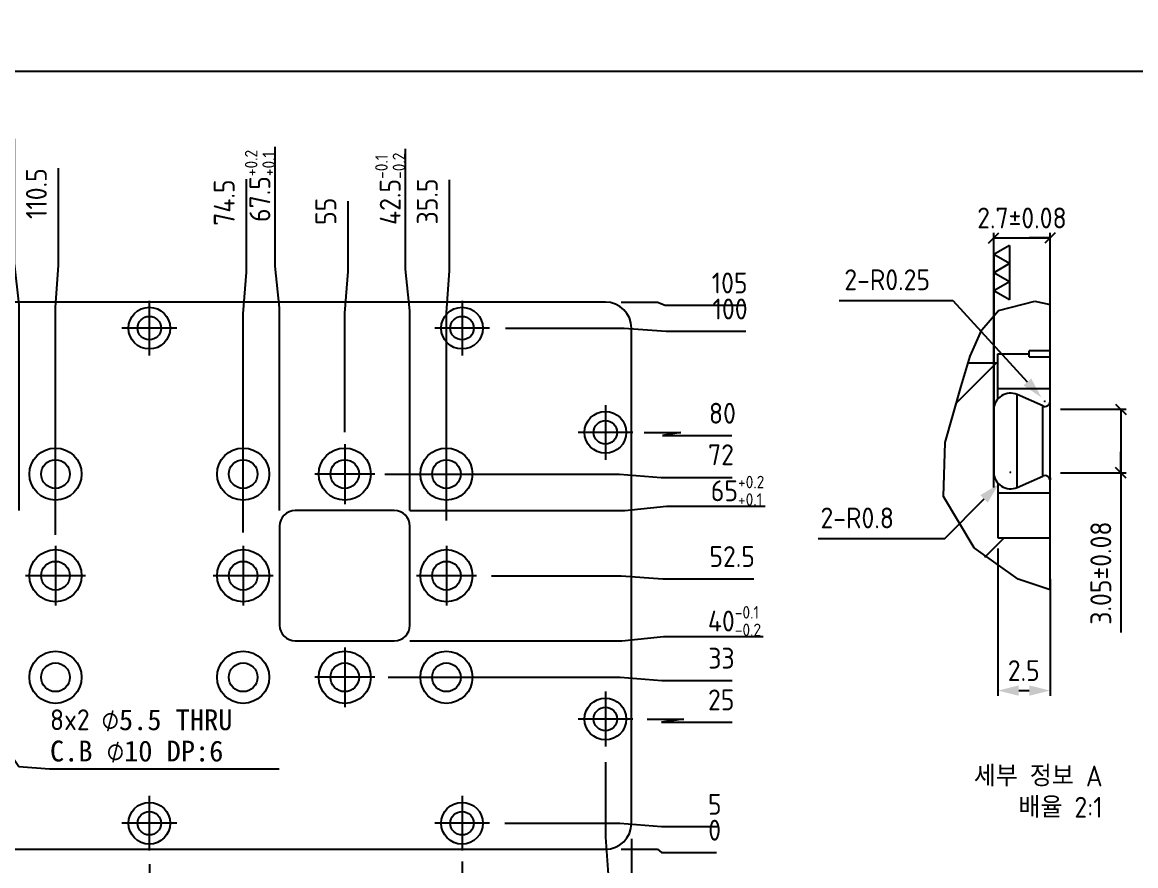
# Model space of a CAD drawing. Header units: millimetres. Extents: x -4251 to 2609, y -1673 to 4048.
# Drawn here: x -2584.6 to -2371, y 3833.2 to 3995 of the extents above; entities that cross this region are included whole.
import ezdxf

# ---------------------------------------------------------------- set-up
doc = ezdxf.new("R2010")
doc.units = ezdxf.units.MM
for name, color, linetype in [('3_ALL_AXES', 7, 'Continuous'), ('7_ALL_FEATURES', 7, 'Continuous'), ('9_DEF_DIMS', 7, 'Continuous'), ('9_DEF_NOTE', 7, 'Continuous')]:
    doc.layers.add(name, color=color, linetype=linetype)
doc.styles.get("Standard").update_dxf_attribs({"font": 'ISOCP.SHX', "bigfont": 'WHGTXT.SHX'})
doc.dimstyles.new('DIMSTYLE_1', dxfattribs={"dimtxt": 4, "dimasz": 4, "dimexe": 1, "dimexo": 1, "dimgap": 0.5, "dimtad": 1, "dimdec": 3, "dimlfac": 0.25, "dimdsep": 46, "dimtxsty": 'Standard', "dimblk": '_FILLED', "dimblk1": '_FILLED', "dimblk2": '_FILLED', "dimcen": 0.09, "dimadec": 3, "dimazin": 2, "dimtol": 1, "dimtp": 0.08, "dimtm": 0.08, "dimtfac": 1, "dimtdec": 3, "dimtofl": 0, "dimtmove": 0, "dimatfit": 3, "dimldrblk": '_FILLED', "dimfxl": 0, "dimtolj": 1, "dimarcsym": 0})
doc.dimstyles.new('DIMSTYLE_13', dxfattribs={"dimtxt": 4, "dimasz": 4, "dimexe": 1, "dimexo": 1, "dimgap": 0.5, "dimtad": 1, "dimdec": 3, "dimlfac": 0.25, "dimdsep": 46, "dimtxsty": 'Standard', "dimblk": '_FILLED', "dimblk1": '_FILLED', "dimblk2": '_FILLED', "dimcen": 0.09, "dimadec": 3, "dimazin": 2, "dimtp": 0.1, "dimtm": 0.1, "dimtfac": 1, "dimtdec": 3, "dimtofl": 0, "dimtmove": 0, "dimatfit": 3, "dimldrblk": '_FILLED', "dimfxl": 0, "dimtolj": 1, "dimarcsym": 0})
doc.dimstyles.new('DIMSTYLE_2', dxfattribs={"dimtxt": 4, "dimasz": 4, "dimexe": 1, "dimexo": 1, "dimtad": 1, "dimdec": 3, "dimlfac": 0.25, "dimdsep": 46, "dimtxsty": 'Standard', "dimblk": '_FILLED', "dimblk1": '_FILLED', "dimblk2": '_FILLED', "dimcen": 0.09, "dimadec": 3, "dimazin": 2, "dimtp": 0.1, "dimtm": 0.1, "dimtfac": 1, "dimtdec": 3, "dimtofl": 0, "dimtmove": 0, "dimatfit": 3, "dimldrblk": '_FILLED', "dimfxl": 0, "dimtolj": 1, "dimarcsym": 0})
doc.dimstyles.new('DIMSTYLE_3', dxfattribs={"dimtxt": 4, "dimasz": 4, "dimexe": 1, "dimexo": 1, "dimgap": 0.5, "dimtad": 0, "dimtih": 1, "dimtoh": 1, "dimdec": 3, "dimdsep": 46, "dimtxsty": 'Standard', "dimblk": '_FILLED', "dimblk1": '_FILLED', "dimblk2": '_FILLED', "dimcen": 0.09, "dimadec": 3, "dimazin": 2, "dimtp": 0.1, "dimtm": 0.1, "dimtfac": 1, "dimtdec": 3, "dimtofl": 0, "dimtmove": 0, "dimatfit": 3, "dimldrblk": '_FILLED', "dimfxl": 0, "dimtolj": 1, "dimarcsym": 0})
doc.dimstyles.new('DIMSTYLE_4', dxfattribs={"dimtxt": 4, "dimasz": 4, "dimexe": 1, "dimexo": 1, "dimgap": 0.5, "dimtad": 0, "dimtih": 1, "dimtoh": 1, "dimdec": 3, "dimdsep": 46, "dimtxsty": 'Standard', "dimblk": '_FILLED', "dimblk1": '_FILLED', "dimblk2": '_FILLED', "dimcen": 0.09, "dimadec": 3, "dimazin": 2, "dimtp": 0.3, "dimtm": 0.3, "dimtfac": 1, "dimtdec": 3, "dimtofl": 0, "dimtmove": 0, "dimatfit": 3, "dimldrblk": '_FILLED', "dimfxl": 0, "dimtolj": 1, "dimarcsym": 0})
doc.dimstyles.new('DIMSTYLE_5', dxfattribs={"dimtxt": 4, "dimasz": 4, "dimexe": 1, "dimexo": 1, "dimgap": 0.5, "dimtad": 0, "dimtih": 1, "dimtoh": 1, "dimdec": 3, "dimdsep": 46, "dimtxsty": 'Standard', "dimblk": '_FILLED', "dimblk1": '_FILLED', "dimblk2": '_FILLED', "dimcen": 0.09, "dimadec": 3, "dimazin": 2, "dimtp": 0.5, "dimtm": 0.5, "dimtfac": 1, "dimtdec": 3, "dimtofl": 0, "dimtmove": 0, "dimatfit": 3, "dimldrblk": '_FILLED', "dimfxl": 0, "dimtolj": 1, "dimarcsym": 0})
doc.dimstyles.new('DIMSTYLE_6', dxfattribs={"dimtxt": 4, "dimasz": 4, "dimexe": 1, "dimexo": 1, "dimgap": 0.5, "dimtad": 0, "dimtih": 1, "dimtoh": 1, "dimdec": 3, "dimdsep": 46, "dimtxsty": 'Standard', "dimblk": '_FILLED', "dimblk1": '_FILLED', "dimblk2": '_FILLED', "dimcen": 0.09, "dimadec": 3, "dimazin": 2, "dimtol": 1, "dimtp": -0.1, "dimtm": 0.2, "dimtfac": 0.6, "dimtdec": 3, "dimtofl": 0, "dimtmove": 0, "dimatfit": 3, "dimldrblk": '_FILLED', "dimfxl": 0, "dimtolj": 1, "dimarcsym": 0})
doc.dimstyles.new('DIMSTYLE_7', dxfattribs={"dimtxt": 4, "dimasz": 4, "dimexe": 1, "dimexo": 1, "dimgap": 0.5, "dimtad": 0, "dimtih": 1, "dimtoh": 1, "dimdec": 3, "dimdsep": 46, "dimtxsty": 'Standard', "dimblk": '_FILLED', "dimblk1": '_FILLED', "dimblk2": '_FILLED', "dimcen": 0.09, "dimadec": 3, "dimazin": 2, "dimtol": 1, "dimtp": 0.2, "dimtm": -0.1, "dimtfac": 0.6, "dimtdec": 3, "dimtofl": 0, "dimtmove": 0, "dimatfit": 3, "dimldrblk": '_FILLED', "dimfxl": 0, "dimtolj": 1, "dimarcsym": 0})
doc.dimstyles.new('DIMSTYLE_8', dxfattribs={"dimtxt": 4, "dimasz": 4, "dimexe": 1, "dimexo": 1, "dimgap": 0.5, "dimtad": 0, "dimtih": 1, "dimtoh": 1, "dimdec": 3, "dimdsep": 46, "dimtxsty": 'Standard', "dimblk": '_FILLED', "dimblk1": '_FILLED', "dimblk2": '_FILLED', "dimcen": 0.09, "dimadec": 3, "dimazin": 2, "dimtp": 0.2, "dimtm": 0.2, "dimtfac": 1, "dimtdec": 3, "dimtofl": 0, "dimtmove": 0, "dimatfit": 3, "dimldrblk": '_FILLED', "dimfxl": 0, "dimtolj": 1, "dimarcsym": 0})
doc.dimstyles.get("Standard").update_dxf_attribs({"dimtxt": 0.18, "dimasz": 0.18, "dimexe": 0.18, "dimexo": 0.0625, "dimgap": 0.09, "dimtad": 0, "dimtih": 1, "dimtoh": 1, "dimdec": 4, "dimzin": 0, "dimdsep": 46, "dimtxsty": 'Standard', "dimcen": 0.09, "dimadec": 0, "dimazin": 0, "dimtfac": 1, "dimtdec": 4, "dimtofl": 0, "dimtmove": 0, "dimatfit": 3, "dimfxl": 0, "dimtolj": 1, "dimtzin": 0, "dimarcsym": 0})

# ---------------------------------------------------------------- blocks, each defined once
blk = doc.blocks.new('_OBLIQUE')
at = {"color": 0, "linetype": 'ByBlock'}
for p, q in [((0, 0), (-1, 0)), ((0.25, 0.25), (-0.25, -0.25))]:
    blk.add_line(p, q, dxfattribs=at)
blk = doc.blocks.new('*D103')
at = {"layer": '9_DEF_DIMS', "color": 0, "lineweight": -2}
for p, q in [((-2385.4, 3920.78), (-2372.83, 3920.78)), ((-2373.83, 3920.78), (-2373.83, 3908.58)), ((-2385.4, 3908.58), (-2372.83, 3908.58)), ((-2373.83, 3908.58), (-2373.83, 3877.94))]:
    blk.add_line(p, q, dxfattribs=at)
at = {"layer": 'DEFPOINTS', "color": 0}
for p in [(-2386.4, 3920.78), (-2386.4, 3908.58), (-2373.83, 3908.58)]:
    blk.add_point(p, dxfattribs=at)
at = {"layer": '9_DEF_DIMS', "color": 0, "lineweight": -2, "xscale": 4, "yscale": 4, "zscale": 4}
for p, rotation in [((-2373.83, 3920.78), 90), ((-2373.83, 3908.58), 270)]:
    blk.add_blockref('_OBLIQUE', p, dxfattribs=dict(at, rotation=rotation))
at = {"layer": '9_DEF_DIMS', "color": 0, "insert": (-2379.66, 3899.24), "char_height": 4, "attachment_point": 3, "rotation": 90, "line_spacing_factor": 0.9}
blk.add_mtext('\\A1;3.05±0.08', dxfattribs=at)
blk = doc.blocks.new('_FILLED')
at = {"color": 0, "linetype": 'ByBlock'}
blk.add_solid([(0, 0), (-1, 0.25), (-1, -0.25)], dxfattribs=at)
blk = doc.blocks.new('*D104')
at = {"layer": '9_DEF_DIMS', "color": 0, "lineweight": -2}
for p, q in [((-2398.2, 3905.77), (-2398.2, 3954.65)), ((-2387.4, 3910.58), (-2387.4, 3954.65)), ((-2398.2, 3953.65), (-2387.4, 3953.65))]:
    blk.add_line(p, q, dxfattribs=at)
at = {"layer": 'DEFPOINTS', "color": 0}
for p in [(-2387.4, 3953.65), (-2387.4, 3909.58), (-2398.2, 3904.77)]:
    blk.add_point(p, dxfattribs=at)
at = {"layer": '9_DEF_DIMS', "color": 0, "lineweight": -2, "xscale": 4, "yscale": 4, "zscale": 4, "rotation": 180}
blk.add_blockref('_OBLIQUE', (-2398.2, 3953.65), dxfattribs=at)
at = {"layer": '9_DEF_DIMS', "color": 0, "lineweight": -2, "xscale": 4, "yscale": 4, "zscale": 4}
blk.add_blockref('_OBLIQUE', (-2387.4, 3953.65), dxfattribs=at)
at = {"layer": '9_DEF_DIMS', "color": 0, "insert": (-2392.8, 3959.48), "char_height": 4, "attachment_point": 2, "line_spacing_factor": 0.9}
blk.add_mtext('\\A1;2.7±0.08', dxfattribs=at)
blk = doc.blocks.new('*D105')
at = {"layer": '9_DEF_DIMS', "color": 0, "lineweight": -2}
for p, q in [((-2395.09, 3908.7), (-2394.91, 3908.7)), ((-2395, 3908.61), (-2395, 3908.79)), ((-2407.59, 3895.96), (-2400.06, 3903.58)), ((-2431.86, 3895.96), (-2407.59, 3895.96))]:
    blk.add_line(p, q, dxfattribs=at)
at = {"layer": 'DEFPOINTS', "color": 0}
for p in [(-2395, 3908.7), (-2397.25, 3906.42)]:
    blk.add_point(p, dxfattribs=at)
at = {"layer": '9_DEF_DIMS', "color": 0, "lineweight": -2, "xscale": 4, "yscale": 4, "zscale": 4, "rotation": 45.31833201225977}
blk.add_blockref('_FILLED', (-2397.25, 3906.42), dxfattribs=at)
at = {"layer": '9_DEF_DIMS', "color": 0, "insert": (-2417.35, 3901.92), "char_height": 4, "attachment_point": 3, "line_spacing_factor": 0.9}
blk.add_mtext('\\A1;2-R0.8', dxfattribs=at)
blk = doc.blocks.new('*D106')
at = {"layer": '9_DEF_DIMS', "color": 0, "lineweight": -2}
for p, q in [((-2427.89, 3941.66), (-2406.06, 3941.66)), ((-2406.06, 3941.66), (-2391.77, 3926.01)), ((-2388.49, 3922.32), (-2388.31, 3922.32)), ((-2388.4, 3922.23), (-2388.4, 3922.41))]:
    blk.add_line(p, q, dxfattribs=at)
at = {"layer": 'DEFPOINTS', "color": 0}
for p in [(-2389.07, 3923.06), (-2388.4, 3922.32)]:
    blk.add_point(p, dxfattribs=at)
at = {"layer": '9_DEF_DIMS', "color": 0, "lineweight": -2, "xscale": 4, "yscale": 4, "zscale": 4, "rotation": 312.3960225361361}
blk.add_blockref('_FILLED', (-2389.07, 3923.06), dxfattribs=at)
at = {"layer": '9_DEF_DIMS', "color": 0, "insert": (-2410.42, 3947.62), "char_height": 4, "attachment_point": 3, "line_spacing_factor": 0.9}
blk.add_mtext('\\A1;2-R0.25', dxfattribs=at)
blk = doc.blocks.new('*D111')
at = {"layer": '9_DEF_DIMS', "color": 0, "lineweight": -2}
for p, q in [((-2472.71, 3853.05), (-2472.71, 3838.64)), ((-2472.71, 3838.64), (-2472.09, 3830.64)), ((-2472.09, 3830.64), (-2472.09, 3819.95))]:
    blk.add_line(p, q, dxfattribs=at)
at = {"layer": 'DEFPOINTS', "color": 0}
for p in [(-2472.71, 3854.05), (-2467.71, 3841.34), (-2472.09, 3822.64)]:
    blk.add_point(p, dxfattribs=at)
at = {"layer": '9_DEF_DIMS', "color": 0, "insert": (-2478.34, 3821.71), "char_height": 4, "attachment_point": 3, "rotation": 90, "line_spacing_factor": 0.9}
blk.add_mtext('\\A1;5', dxfattribs=at)
blk = doc.blocks.new('*D112')
at = {"layer": '9_DEF_DIMS', "color": 0, "lineweight": -2}
for p, q in [((-2467.71, 3838.34), (-2467.71, 3831.34)), ((-2467.71, 3831.34), (-2467.12, 3830.53)), ((-2467.12, 3830.53), (-2467.12, 3820))]:
    blk.add_line(p, q, dxfattribs=at)
at = {"layer": 'DEFPOINTS', "color": 0}
for p in [(-2467.71, 3841.34), (-2467.71, 3839.34), (-2467.12, 3822.53)]:
    blk.add_point(p, dxfattribs=at)
at = {"layer": '9_DEF_DIMS', "color": 0, "insert": (-2473.38, 3821.6), "char_height": 4, "attachment_point": 3, "rotation": 90, "line_spacing_factor": 0.9}
blk.add_mtext('\\A1;0', dxfattribs=at)
blk = doc.blocks.new('*D113')
at = {"layer": '9_DEF_DIMS', "color": 0, "lineweight": -2}
for p, q in [((-2500.21, 3834.02), (-2500.21, 3827.02)), ((-2500.21, 3827.02), (-2499.62, 3830.31)), ((-2499.62, 3830.31), (-2499.62, 3812.82))]:
    blk.add_line(p, q, dxfattribs=at)
at = {"layer": 'DEFPOINTS', "color": 0}
for p in [(-2467.71, 3837.02), (-2500.21, 3835.02), (-2499.62, 3822.31)]:
    blk.add_point(p, dxfattribs=at)
at = {"layer": '9_DEF_DIMS', "color": 0, "insert": (-2505.88, 3821.39), "char_height": 4, "attachment_point": 3, "rotation": 90, "line_spacing_factor": 0.9}
blk.add_mtext('\\A1;32.5', dxfattribs=at)
blk = doc.blocks.new('*D114')
at = {"layer": '9_DEF_DIMS', "color": 0, "lineweight": -2}
for p, q in [((-2560.21, 3833.5), (-2560.21, 3826.5)), ((-2560.21, 3826.5), (-2559.62, 3830.35)), ((-2559.62, 3830.35), (-2559.62, 3812.69))]:
    blk.add_line(p, q, dxfattribs=at)
at = {"layer": 'DEFPOINTS', "color": 0}
for p in [(-2467.71, 3836.5), (-2560.21, 3834.5), (-2559.62, 3822.35)]:
    blk.add_point(p, dxfattribs=at)
at = {"layer": '9_DEF_DIMS', "color": 0, "insert": (-2565.88, 3821.42), "char_height": 4, "attachment_point": 3, "rotation": 90, "line_spacing_factor": 0.9}
blk.add_mtext('\\A1;92.5', dxfattribs=at)
blk = doc.blocks.new('*D115')
at = {"layer": '9_DEF_DIMS', "color": 0, "lineweight": -2}
for p, q in [((-2620.21, 3834.19), (-2620.21, 3827.19)), ((-2620.21, 3827.19), (-2619.62, 3829.89)), ((-2619.62, 3829.89), (-2619.62, 3810.4))]:
    blk.add_line(p, q, dxfattribs=at)
at = {"layer": 'DEFPOINTS', "color": 0}
for p in [(-2467.71, 3837.19), (-2620.21, 3835.19), (-2619.62, 3821.89)]:
    blk.add_point(p, dxfattribs=at)
at = {"layer": '9_DEF_DIMS', "color": 0, "insert": (-2625.88, 3820.97), "char_height": 4, "attachment_point": 3, "rotation": 90, "line_spacing_factor": 0.9}
blk.add_mtext('\\A1;152.5', dxfattribs=at)
blk = doc.blocks.new('*D116')
at = {"layer": '9_DEF_DIMS', "color": 0, "lineweight": -2}
for p, q in [((-2647.71, 3853.71), (-2647.71, 3838.03)), ((-2647.71, 3838.03), (-2647.12, 3830.03)), ((-2647.12, 3830.03), (-2647.12, 3814.7))]:
    blk.add_line(p, q, dxfattribs=at)
at = {"layer": 'DEFPOINTS', "color": 0}
for p in [(-2467.71, 3856.71), (-2647.71, 3854.71), (-2647.12, 3822.03)]:
    blk.add_point(p, dxfattribs=at)
at = {"layer": '9_DEF_DIMS', "color": 0, "insert": (-2653.38, 3821.1), "char_height": 4, "attachment_point": 3, "rotation": 90, "line_spacing_factor": 0.9}
blk.add_mtext('\\A1;180', dxfattribs=at)
blk = doc.blocks.new('*D117')
at = {"layer": '9_DEF_DIMS', "color": 0, "lineweight": -2}
for p, q in [((-2652.71, 3838.34), (-2652.71, 3831.34)), ((-2652.71, 3831.34), (-2652.12, 3830.04)), ((-2652.12, 3830.04), (-2652.12, 3814.55))]:
    blk.add_line(p, q, dxfattribs=at)
at = {"layer": 'DEFPOINTS', "color": 0}
for p in [(-2467.71, 3841.34), (-2652.71, 3839.34), (-2652.12, 3822.04)]:
    blk.add_point(p, dxfattribs=at)
at = {"layer": '9_DEF_DIMS', "color": 0, "insert": (-2658.38, 3821.11), "char_height": 4, "attachment_point": 3, "rotation": 90, "line_spacing_factor": 0.9}
blk.add_mtext('\\A1;185', dxfattribs=at)
blk = doc.blocks.new('*D118')
at = {"layer": '9_DEF_DIMS', "color": 0, "lineweight": -2}
for p, q in [((-2502.62, 3947.31), (-2502.62, 3964.8)), ((-2503.21, 3939.31), (-2502.62, 3947.31)), ((-2503.21, 3899.46), (-2503.21, 3939.31))]:
    blk.add_line(p, q, dxfattribs=at)
at = {"layer": 'DEFPOINTS', "color": 0}
for p in [(-2502.62, 3955.31), (-2503.21, 3898.46), (-2467.71, 3888.84)]:
    blk.add_point(p, dxfattribs=at)
at = {"layer": '9_DEF_DIMS', "color": 0, "insert": (-2508.88, 3956.24), "char_height": 4, "attachment_point": 1, "rotation": 90, "line_spacing_factor": 0.9}
blk.add_mtext('\\A1;35.5', dxfattribs=at)
blk = doc.blocks.new('*D119')
at = {"layer": '9_DEF_DIMS', "color": 0, "lineweight": -2}
for p, q in [((-2511.05, 3947.64), (-2511.05, 3970.73)), ((-2510.21, 3939.64), (-2511.05, 3947.64)), ((-2510.21, 3901.34), (-2510.21, 3939.64))]:
    blk.add_line(p, q, dxfattribs=at)
at = {"layer": 'DEFPOINTS', "color": 0}
for p in [(-2511.05, 3955.64), (-2510.21, 3900.34), (-2467.71, 3879.34)]:
    blk.add_point(p, dxfattribs=at)
at = {"layer": '9_DEF_DIMS', "color": 0, "insert": (-2516.88, 3956.14), "char_height": 4, "attachment_point": 1, "rotation": 90, "line_spacing_factor": 0.9}
blk.add_mtext('\\A1;42.5{\\H2.400000;\\S-0.1^ -0.2;}', dxfattribs=at)
blk = doc.blocks.new('*D120')
at = {"layer": '9_DEF_DIMS', "color": 0, "lineweight": -2}
for p, q in [((-2522.09, 3947.22), (-2522.09, 3960.71)), ((-2522.71, 3939.22), (-2522.09, 3947.22)), ((-2522.71, 3916.35), (-2522.71, 3939.22))]:
    blk.add_line(p, q, dxfattribs=at)
at = {"layer": 'DEFPOINTS', "color": 0}
for p in [(-2522.09, 3955.22), (-2522.71, 3915.35), (-2467.71, 3908.34)]:
    blk.add_point(p, dxfattribs=at)
at = {"layer": '9_DEF_DIMS', "color": 0, "insert": (-2528.34, 3956.14), "char_height": 4, "attachment_point": 1, "rotation": 90, "line_spacing_factor": 0.9}
blk.add_mtext('\\A1;55', dxfattribs=at)
blk = doc.blocks.new('*D121')
at = {"layer": '9_DEF_DIMS', "color": 0, "lineweight": -2}
for p, q in [((-2536.05, 3948.21), (-2536.05, 3971.13)), ((-2535.21, 3940.21), (-2536.05, 3948.21)), ((-2535.21, 3901.34), (-2535.21, 3940.21))]:
    blk.add_line(p, q, dxfattribs=at)
at = {"layer": 'DEFPOINTS', "color": 0}
for p in [(-2536.05, 3956.21), (-2535.21, 3900.34), (-2467.71, 3879.34)]:
    blk.add_point(p, dxfattribs=at)
at = {"layer": '9_DEF_DIMS', "color": 0, "insert": (-2541.88, 3956.71), "char_height": 4, "attachment_point": 1, "rotation": 90, "line_spacing_factor": 0.9}
blk.add_mtext('\\A1;67.5{\\H2.400000;\\S+0.2^ +0.1;}', dxfattribs=at)
blk = doc.blocks.new('*D122')
at = {"layer": '9_DEF_DIMS', "color": 0, "lineweight": -2}
for p, q in [((-2541.59, 3947.06), (-2541.59, 3964.95)), ((-2542.21, 3939.06), (-2541.59, 3947.06)), ((-2542.21, 3897.1), (-2542.21, 3939.06))]:
    blk.add_line(p, q, dxfattribs=at)
at = {"layer": 'DEFPOINTS', "color": 0}
for p in [(-2541.59, 3955.06), (-2542.21, 3896.1), (-2467.71, 3888.84)]:
    blk.add_point(p, dxfattribs=at)
at = {"layer": '9_DEF_DIMS', "color": 0, "insert": (-2547.84, 3955.98), "char_height": 4, "attachment_point": 1, "rotation": 90, "line_spacing_factor": 0.9}
blk.add_mtext('\\A1;74.5', dxfattribs=at)
blk = doc.blocks.new('*D123')
at = {"layer": '9_DEF_DIMS', "color": 0, "lineweight": -2}
for p, q in [((-2577.62, 3948.36), (-2577.62, 3967.05)), ((-2578.21, 3940.36), (-2577.62, 3948.36)), ((-2578.21, 3896.69), (-2578.21, 3940.36))]:
    blk.add_line(p, q, dxfattribs=at)
at = {"layer": 'DEFPOINTS', "color": 0}
for p in [(-2577.62, 3956.36), (-2578.21, 3895.69), (-2467.71, 3888.84)]:
    blk.add_point(p, dxfattribs=at)
at = {"layer": '9_DEF_DIMS', "color": 0, "insert": (-2583.88, 3957.28), "char_height": 4, "attachment_point": 1, "rotation": 90, "line_spacing_factor": 0.9}
blk.add_mtext('\\A1;110.5', dxfattribs=at)
blk = doc.blocks.new('*D124')
at = {"layer": '9_DEF_DIMS', "color": 0, "lineweight": -2}
for p, q in [((-2586.05, 3948.78), (-2586.05, 3972.66)), ((-2585.21, 3940.78), (-2586.05, 3948.78)), ((-2585.21, 3901.34), (-2585.21, 3940.78))]:
    blk.add_line(p, q, dxfattribs=at)
at = {"layer": 'DEFPOINTS', "color": 0}
for p in [(-2586.05, 3956.78), (-2585.21, 3900.34), (-2467.71, 3879.34)]:
    blk.add_point(p, dxfattribs=at)
at = {"layer": '9_DEF_DIMS', "color": 0, "insert": (-2591.88, 3957.28), "char_height": 4, "attachment_point": 1, "rotation": 90, "line_spacing_factor": 0.9}
blk.add_mtext('\\A1;117.5{\\H2.400000;\\S-0.1^ -0.2;}', dxfattribs=at)
blk = doc.blocks.new('*D125')
at = {"layer": '9_DEF_DIMS', "color": 0, "lineweight": -2}
for p, q in [((-2597.12, 3947.98), (-2597.12, 3963.3)), ((-2597.71, 3939.98), (-2597.12, 3947.98)), ((-2597.71, 3915.05), (-2597.71, 3939.98))]:
    blk.add_line(p, q, dxfattribs=at)
at = {"layer": 'DEFPOINTS', "color": 0}
for p in [(-2597.12, 3955.98), (-2597.71, 3914.05), (-2467.71, 3908.34)]:
    blk.add_point(p, dxfattribs=at)
at = {"layer": '9_DEF_DIMS', "color": 0, "insert": (-2603.38, 3956.9), "char_height": 4, "attachment_point": 1, "rotation": 90, "line_spacing_factor": 0.9}
blk.add_mtext('\\A1;130', dxfattribs=at)
blk = doc.blocks.new('*D126')
at = {"layer": '9_DEF_DIMS', "color": 0, "lineweight": -2}
for p, q in [((-2611.05, 3948.66), (-2611.05, 3973.75)), ((-2610.21, 3940.66), (-2611.05, 3948.66)), ((-2610.21, 3901.34), (-2610.21, 3940.66))]:
    blk.add_line(p, q, dxfattribs=at)
at = {"layer": 'DEFPOINTS', "color": 0}
for p in [(-2611.05, 3956.66), (-2610.21, 3900.34), (-2467.71, 3879.34)]:
    blk.add_point(p, dxfattribs=at)
at = {"layer": '9_DEF_DIMS', "color": 0, "insert": (-2616.88, 3957.16), "char_height": 4, "attachment_point": 1, "rotation": 90, "line_spacing_factor": 0.9}
blk.add_mtext('\\A1;142.5{\\H2.400000;\\S+0.2^ +0.1;}', dxfattribs=at)
blk = doc.blocks.new('*D127')
at = {"layer": '9_DEF_DIMS', "color": 0, "lineweight": -2}
for p, q in [((-2616.62, 3947.75), (-2616.62, 3967.66)), ((-2617.21, 3939.75), (-2616.62, 3947.75)), ((-2617.21, 3896.84), (-2617.21, 3939.75))]:
    blk.add_line(p, q, dxfattribs=at)
at = {"layer": 'DEFPOINTS', "color": 0}
for p in [(-2616.62, 3955.75), (-2617.21, 3895.84), (-2467.71, 3888.84)]:
    blk.add_point(p, dxfattribs=at)
at = {"layer": '9_DEF_DIMS', "color": 0, "insert": (-2622.88, 3956.68), "char_height": 4, "attachment_point": 1, "rotation": 90, "line_spacing_factor": 0.9}
blk.add_mtext('\\A1;149.5', dxfattribs=at)
blk = doc.blocks.new('*D128')
at = {"layer": '9_DEF_DIMS', "color": 0, "lineweight": -2}
for p, q in [((-2469.71, 3836.34), (-2462.71, 3836.34)), ((-2462.71, 3836.34), (-2461.92, 3835.75)), ((-2461.92, 3835.75), (-2451.39, 3835.75))]:
    blk.add_line(p, q, dxfattribs=at)
at = {"layer": 'DEFPOINTS', "color": 0}
for p in [(-2472.71, 3836.34), (-2470.71, 3836.34), (-2453.92, 3835.75)]:
    blk.add_point(p, dxfattribs=at)
at = {"layer": '9_DEF_DIMS', "color": 0, "insert": (-2452.99, 3842.01), "char_height": 4, "attachment_point": 1, "line_spacing_factor": 0.9}
blk.add_mtext('\\A1;0', dxfattribs=at)
blk = doc.blocks.new('*D129')
at = {"layer": '9_DEF_DIMS', "color": 0, "lineweight": -2}
for p, q in [((-2492.01, 3841.34), (-2469.97, 3841.34)), ((-2469.97, 3841.34), (-2461.97, 3840.71)), ((-2461.97, 3840.71), (-2451.28, 3840.71))]:
    blk.add_line(p, q, dxfattribs=at)
at = {"layer": 'DEFPOINTS', "color": 0}
for p in [(-2493.01, 3841.34), (-2453.97, 3840.71), (-2472.71, 3836.34)]:
    blk.add_point(p, dxfattribs=at)
at = {"layer": '9_DEF_DIMS', "color": 0, "insert": (-2453.04, 3846.97), "char_height": 4, "attachment_point": 1, "line_spacing_factor": 0.9}
blk.add_mtext('\\A1;5', dxfattribs=at)
blk = doc.blocks.new('*D130')
at = {"layer": '9_DEF_DIMS', "color": 0, "lineweight": -2}
for p, q in [((-2464.67, 3861.34), (-2457.67, 3861.34)), ((-2457.67, 3861.34), (-2461.96, 3860.75)), ((-2461.96, 3860.75), (-2448.36, 3860.75))]:
    blk.add_line(p, q, dxfattribs=at)
at = {"layer": 'DEFPOINTS', "color": 0}
for p in [(-2465.67, 3861.34), (-2453.96, 3860.75), (-2467.67, 3836.34)]:
    blk.add_point(p, dxfattribs=at)
at = {"layer": '9_DEF_DIMS', "color": 0, "insert": (-2453.03, 3867.01), "char_height": 4, "attachment_point": 1, "line_spacing_factor": 0.9}
blk.add_mtext('\\A1;25', dxfattribs=at)
blk = doc.blocks.new('*D131')
at = {"layer": '9_DEF_DIMS', "color": 0, "lineweight": -2}
for p, q in [((-2514.38, 3869.34), (-2469.9, 3869.34)), ((-2469.9, 3869.34), (-2461.9, 3868.75)), ((-2461.9, 3868.75), (-2448.41, 3868.75))]:
    blk.add_line(p, q, dxfattribs=at)
at = {"layer": 'DEFPOINTS', "color": 0}
for p in [(-2515.38, 3869.34), (-2453.9, 3868.75), (-2517.38, 3836.34)]:
    blk.add_point(p, dxfattribs=at)
at = {"layer": '9_DEF_DIMS', "color": 0, "insert": (-2452.97, 3875.01), "char_height": 4, "attachment_point": 1, "line_spacing_factor": 0.9}
blk.add_mtext('\\A1;33', dxfattribs=at)
blk = doc.blocks.new('*D132')
at = {"layer": '9_DEF_DIMS', "color": 0, "lineweight": -2}
for p, q in [((-2510.21, 3876.34), (-2469.55, 3876.34)), ((-2469.55, 3876.34), (-2461.55, 3877.17)), ((-2461.55, 3877.17), (-2442.47, 3877.17))]:
    blk.add_line(p, q, dxfattribs=at)
at = {"layer": 'DEFPOINTS', "color": 0}
for p in [(-2511.21, 3876.34), (-2453.55, 3877.17), (-2513.21, 3836.34)]:
    blk.add_point(p, dxfattribs=at)
at = {"layer": '9_DEF_DIMS', "color": 0, "insert": (-2453.05, 3883.01), "char_height": 4, "attachment_point": 1, "line_spacing_factor": 0.9}
blk.add_mtext('\\A1;40{\\H2.400000;\\S-0.1^ -0.2;}', dxfattribs=at)
blk = doc.blocks.new('*D133')
at = {"layer": '9_DEF_DIMS', "color": 0, "lineweight": -2}
for p, q in [((-2494.59, 3888.84), (-2469.7, 3888.84)), ((-2469.7, 3888.84), (-2461.7, 3888.25)), ((-2461.7, 3888.25), (-2444.21, 3888.25))]:
    blk.add_line(p, q, dxfattribs=at)
at = {"layer": 'DEFPOINTS', "color": 0}
for p in [(-2495.59, 3888.84), (-2453.7, 3888.25), (-2497.59, 3836.34)]:
    blk.add_point(p, dxfattribs=at)
at = {"layer": '9_DEF_DIMS', "color": 0, "insert": (-2452.77, 3894.51), "char_height": 4, "attachment_point": 1, "line_spacing_factor": 0.9}
blk.add_mtext('\\A1;52.5', dxfattribs=at)
blk = doc.blocks.new('*D134')
at = {"layer": '9_DEF_DIMS', "color": 0, "lineweight": -2}
for p, q in [((-2510.21, 3901.34), (-2468.99, 3901.34)), ((-2468.99, 3901.34), (-2460.99, 3902.17)), ((-2460.99, 3902.17), (-2442.06, 3902.17))]:
    blk.add_line(p, q, dxfattribs=at)
at = {"layer": 'DEFPOINTS', "color": 0}
for p in [(-2511.21, 3901.34), (-2452.99, 3902.17), (-2513.21, 3836.34)]:
    blk.add_point(p, dxfattribs=at)
at = {"layer": '9_DEF_DIMS', "color": 0, "insert": (-2452.49, 3908.01), "char_height": 4, "attachment_point": 1, "line_spacing_factor": 0.9}
blk.add_mtext('\\A1;65{\\H2.400000;\\S+0.2^ +0.1;}', dxfattribs=at)
blk = doc.blocks.new('*D135')
at = {"layer": '9_DEF_DIMS', "color": 0, "lineweight": -2}
for p, q in [((-2515.06, 3908.34), (-2470.02, 3908.34)), ((-2470.02, 3908.34), (-2462.02, 3907.71)), ((-2462.02, 3907.71), (-2448.38, 3907.71))]:
    blk.add_line(p, q, dxfattribs=at)
at = {"layer": 'DEFPOINTS', "color": 0}
for p in [(-2516.06, 3908.34), (-2454.02, 3907.71), (-2518.06, 3836.34)]:
    blk.add_point(p, dxfattribs=at)
at = {"layer": '9_DEF_DIMS', "color": 0, "insert": (-2453.02, 3914.04), "char_height": 4, "attachment_point": 1, "line_spacing_factor": 0.9}
blk.add_mtext('\\A1;72', dxfattribs=at)
blk = doc.blocks.new('*D136')
at = {"layer": '9_DEF_DIMS', "color": 0, "lineweight": -2}
for p, q in [((-2465.26, 3916.34), (-2458.26, 3916.34)), ((-2458.26, 3916.34), (-2461.77, 3915.75)), ((-2461.77, 3915.75), (-2448.44, 3915.75))]:
    blk.add_line(p, q, dxfattribs=at)
at = {"layer": 'DEFPOINTS', "color": 0}
for p in [(-2466.26, 3916.34), (-2453.77, 3915.75), (-2468.26, 3836.34)]:
    blk.add_point(p, dxfattribs=at)
at = {"layer": '9_DEF_DIMS', "color": 0, "insert": (-2452.85, 3922.01), "char_height": 4, "attachment_point": 1, "line_spacing_factor": 0.9}
blk.add_mtext('\\A1;80', dxfattribs=at)
blk = doc.blocks.new('*D137')
at = {"layer": '9_DEF_DIMS', "color": 0, "lineweight": -2}
for p, q in [((-2491.86, 3936.34), (-2469.08, 3936.34)), ((-2469.08, 3936.34), (-2461.08, 3935.75)), ((-2461.08, 3935.75), (-2445.75, 3935.75))]:
    blk.add_line(p, q, dxfattribs=at)
at = {"layer": 'DEFPOINTS', "color": 0}
for p in [(-2492.86, 3936.34), (-2453.08, 3935.75), (-2494.86, 3836.34)]:
    blk.add_point(p, dxfattribs=at)
at = {"layer": '9_DEF_DIMS', "color": 0, "insert": (-2452.15, 3942.01), "char_height": 4, "attachment_point": 1, "line_spacing_factor": 0.9}
blk.add_mtext('\\A1;100', dxfattribs=at)
blk = doc.blocks.new('*D138')
at = {"layer": '9_DEF_DIMS', "color": 0, "lineweight": -2}
for p, q in [((-2469.71, 3941.34), (-2462.71, 3941.34)), ((-2462.71, 3941.34), (-2461.23, 3940.75)), ((-2461.23, 3940.75), (-2445.74, 3940.75))]:
    blk.add_line(p, q, dxfattribs=at)
at = {"layer": 'DEFPOINTS', "color": 0}
for p in [(-2470.71, 3941.34), (-2453.23, 3940.75), (-2472.71, 3836.34)]:
    blk.add_point(p, dxfattribs=at)
at = {"layer": '9_DEF_DIMS', "color": 0, "insert": (-2452.31, 3947.01), "char_height": 4, "attachment_point": 1, "line_spacing_factor": 0.9}
blk.add_mtext('\\A1;105', dxfattribs=at)
blk = doc.blocks.new('*D154')
at = {"layer": '9_DEF_DIMS', "color": 0, "lineweight": -2}
for p, q in [((-2397.4, 3894.08), (-2397.4, 3865.79)), ((-2387.4, 3888.19), (-2387.4, 3865.79)), ((-2393.4, 3866.79), (-2391.4, 3866.79))]:
    blk.add_line(p, q, dxfattribs=at)
at = {"layer": 'DEFPOINTS', "color": 0}
for p in [(-2397.4, 3895.08), (-2387.4, 3889.19), (-2387.4, 3866.79)]:
    blk.add_point(p, dxfattribs=at)
at = {"layer": '9_DEF_DIMS', "color": 0, "lineweight": -2, "xscale": 4, "yscale": 4, "zscale": 4, "rotation": 180}
blk.add_blockref('_FILLED', (-2397.4, 3866.79), dxfattribs=at)
at = {"layer": '9_DEF_DIMS', "color": 0, "lineweight": -2, "xscale": 4, "yscale": 4, "zscale": 4}
blk.add_blockref('_FILLED', (-2387.4, 3866.79), dxfattribs=at)
at = {"layer": '9_DEF_DIMS', "color": 0, "insert": (-2392.45, 3872.63), "char_height": 4, "attachment_point": 2, "line_spacing_factor": 0.9}
blk.add_mtext('\\A1;2.5', dxfattribs=at)
blk = doc.blocks.new('FINISH_3_SURF_BL0', base_point=(395.33, 516.88))
at = {"color": 2}
for p, q in [((396.83, 522.08), (393.83, 520.34)), ((396.83, 522.08), (396.83, 518.61)), ((396.83, 518.61), (393.83, 520.34)), ((396.83, 518.61), (393.83, 516.88)), ((396.83, 518.61), (396.83, 515.14)), ((396.83, 515.14), (393.83, 516.88)), ((396.83, 515.14), (393.83, 513.41)), ((396.83, 515.14), (396.83, 511.67)), ((396.83, 511.67), (393.83, 513.41))]:
    blk.add_line(p, q, dxfattribs=at)

msp = doc.modelspace()

# ---------------------------------------------------------------- hatches: boundary and pattern name
h = msp.add_hatch()
h.set_pattern_fill('A', color=2, scale=24.80313, angle=45, style=0, pattern_type=0)
h.set_pattern_definition([(45, (-2792.03, 3430.104), (-17.5385, 17.5385), [])])
edge = h.paths.add_edge_path()
edge.add_line((-2403.1327, 3929.6808), (-2397.4, 3929.6808))
edge.add_line((-2397.4, 3929.6808), (-2397.4, 3922.7783))
edge.add_spline(control_points=[(-2397.4, 3922.7783), (-2397.5723, 3922.5815), (-2397.8615, 3922.1621), (-2398.138, 3921.432), (-2398.1989, 3920.9245), (-2398.2, 3920.6617)], knot_values=[0, 0, 0, 0, 0.33333333, 0.66666667, 1, 1, 1, 1], degree=3, periodic=0)
edge.add_line((-2398.2, 3920.6617), (-2398.2, 3908.6999))
edge.add_spline(control_points=[(-2398.2, 3908.6999), (-2398.1989, 3908.437), (-2398.138, 3907.9295), (-2397.8615, 3907.1994), (-2397.5723, 3906.78), (-2397.4, 3906.5833)], knot_values=[0, 0, 0, 0, 0.33333333, 0.66666667, 1, 1, 1, 1], degree=3, periodic=0)
edge.add_line((-2397.4, 3906.5833), (-2397.4, 3896.0808))
edge.add_line((-2397.4, 3896.0808), (-2387.4, 3896.0808))
edge.add_line((-2387.4, 3896.0808), (-2387.4, 3885.7131))
edge.add_spline(control_points=[(-2387.4, 3885.7131), (-2388.0942, 3885.8815), (-2389.6283, 3886.3766), (-2392.3836, 3887.5647), (-2395.5396, 3889.2874), (-2398.938, 3891.5513), (-2402.3941, 3894.4274), (-2405.0867, 3897.5816), (-2406.758, 3900.5059), (-2407.829, 3903.5388), (-2408.345, 3906.9008), (-2408.2316, 3910.8744), (-2407.3852, 3915.5197), (-2405.8233, 3920.8984), (-2404.3701, 3925.5887), (-2403.5271, 3928.3796), (-2403.1327, 3929.6808)], knot_values=[0, 0, 0, 0, 0.07142857, 0.14285714, 0.21428571, 0.28571429, 0.35714286, 0.42857143, 0.5, 0.57142857, 0.64285714, 0.71428571, 0.78571429, 0.85714286, 0.92857143, 1, 1, 1, 1], degree=3, periodic=0)

# ---------------------------------------------------------------- linework, layer by layer
at = {"color": 2}
msp.add_line((-2398.2, 3950.4475), (-2398.2, 3920.6617), dxfattribs=at)
at = {"color": 7}
for p, q in [((-2397.3126, 3939.7023), (-2390.3112, 3941.5451)), ((-2390.3112, 3941.5451), (-2387.4, 3940.879)), ((-2400.5192, 3936.0151), (-2397.3126, 3939.7023)), ((-2387.4, 3914.6808), (-2387.4, 3940.879)), ((-2402.7156, 3930.9393), (-2400.5192, 3936.0151)), ((-2404.4801, 3925.2354), (-2402.7156, 3930.9393)), ((-2397.4, 3922.7783), (-2397.4, 3931.4293)), ((-2397.4, 3931.4293), (-2391.4, 3931.4293)), ((-2391.4, 3930.8419), (-2391.4, 3931.9726)), ((-2387.4, 3931.9726), (-2391.4, 3931.9726)), ((-2391.4, 3930.8419), (-2387.4, 3930.8419)), ((-2403.1049, 3929.6808), (-2397.4, 3929.6808)), ((-2407.5551, 3914.3651), (-2404.4801, 3925.2354)), ((-2388.8067, 3921.4071), (-2393.6984, 3923.585)), ((-2398.2, 3920.6617), (-2398.2, 3908.6999)), ((-2407.8336, 3904.0095), (-2407.5551, 3914.3651)), ((-2393.6984, 3905.7765), (-2388.8067, 3907.9545)), ((-2387.4, 3907.5933), (-2387.4, 3907.2213)), ((-2397.4, 3906.5833), (-2397.4, 3896.0808)), ((-2387.4, 3886.1275), (-2387.4, 3907.0409)), ((-2401.9737, 3894.1908), (-2407.8336, 3904.0095)), ((-2397.4, 3896.0808), (-2387.4, 3896.0808)), ((-2393.5049, 3888.1938), (-2401.9737, 3894.1908)), ((-2387.4, 3886.1275), (-2393.5049, 3888.1938))]:
    msp.add_line(p, q, dxfattribs=at)
at = {"color": 9}
for p, q in [((-2387.4, 3924.6808), (-2397.4, 3924.6808)), ((-2393.6984, 3905.7765), (-2393.6984, 3923.585)), ((-2388.8067, 3907.9545), (-2388.8067, 3921.4071)), ((-2387.4, 3904.6808), (-2397.4, 3904.6808))]:
    msp.add_line(p, q, dxfattribs=at)
at = {"color": 4}
msp.add_line((-2387.4, 3907.5933), (-2387.4, 3914.6808), dxfattribs=at)
at = {"elevation": 0}
msp.add_lwpolyline([(-2718.5459, 3985.6339), (-190.3583, 3985.6339)], dxfattribs=at)
at = {"color": 7}
for centre, radius, start, end in [((-2395, 3920.6617), 3.2, 66, 180), ((-2388.4, 3922.3206), 1, 246, 0), ((-2395, 3908.6999), 3.2, 180, 294), ((-2388.4, 3907.0409), 1, 0, 114)]:
    msp.add_arc(centre, radius, start, end, dxfattribs=at)
at = {"layer": '3_ALL_AXES', "color": 1}
for p, q in [((-2560.2146, 3941.5894), (-2560.2146, 3931.0894)), ((-2500.2146, 3941.5894), (-2500.2146, 3931.0894)), ((-2554.9646, 3936.3394), (-2565.4646, 3936.3394)), ((-2494.9646, 3936.3394), (-2505.4646, 3936.3394)), ((-2472.7146, 3921.5894), (-2472.7146, 3911.0894)), ((-2467.4646, 3916.3394), (-2477.9646, 3916.3394)), ((-2522.7146, 3914.0894), (-2522.7146, 3902.5894)), ((-2516.9646, 3908.3394), (-2528.4646, 3908.3394)), ((-2578.2146, 3894.5894), (-2578.2146, 3883.0894)), ((-2542.2146, 3894.5894), (-2542.2146, 3883.0894)), ((-2503.2146, 3894.5894), (-2503.2146, 3883.0894)), ((-2572.4646, 3888.8394), (-2583.9646, 3888.8394)), ((-2536.4646, 3888.8394), (-2547.9646, 3888.8394)), ((-2497.4646, 3888.8394), (-2508.9646, 3888.8394)), ((-2522.7146, 3875.0894), (-2522.7146, 3863.5894)), ((-2516.9646, 3869.3394), (-2528.4646, 3869.3394)), ((-2472.7146, 3866.5894), (-2472.7146, 3856.0894)), ((-2467.4646, 3861.3394), (-2477.9646, 3861.3394)), ((-2560.2146, 3846.5894), (-2560.2146, 3836.0894)), ((-2500.2146, 3846.5894), (-2500.2146, 3836.0894)), ((-2554.9646, 3841.3394), (-2565.4646, 3841.3394)), ((-2494.9646, 3841.3394), (-2505.4646, 3841.3394))]:
    msp.add_line(p, q, dxfattribs=at)
at = {"layer": '3_ALL_AXES', "color": 7}
for centre, radius in [((-2560.2146, 3936.3394), 4), ((-2500.2146, 3936.3394), 4), ((-2560.2146, 3936.3394), 2.25), ((-2500.2146, 3936.3394), 2.25), ((-2472.7146, 3916.3394), 4), ((-2472.7146, 3916.3394), 2.25), ((-2578.2146, 3908.3394), 5), ((-2542.2146, 3908.3394), 5), ((-2522.7146, 3908.3394), 5), ((-2503.2146, 3908.3394), 5), ((-2578.2146, 3908.3394), 2.75), ((-2542.2146, 3908.3394), 2.75), ((-2522.7146, 3908.3394), 2.75), ((-2503.2146, 3908.3394), 2.75), ((-2578.2146, 3888.8394), 5), ((-2542.2146, 3888.8394), 5), ((-2503.2146, 3888.8394), 5), ((-2578.2146, 3888.8394), 2.75), ((-2542.2146, 3888.8394), 2.75), ((-2503.2146, 3888.8394), 2.75), ((-2578.2146, 3869.3394), 5), ((-2542.2146, 3869.3394), 5), ((-2522.7146, 3869.3394), 5), ((-2503.2146, 3869.3394), 5), ((-2578.2146, 3869.3394), 2.75), ((-2542.2146, 3869.3394), 2.75), ((-2522.7146, 3869.3394), 2.75), ((-2503.2146, 3869.3394), 2.75), ((-2472.7146, 3861.3394), 4), ((-2472.7146, 3861.3394), 2.25), ((-2560.2146, 3841.3394), 4), ((-2500.2146, 3841.3394), 4), ((-2560.2146, 3841.3394), 2.25), ((-2500.2146, 3841.3394), 2.25)]:
    msp.add_circle(centre, radius, dxfattribs=at)
at = {"layer": '7_ALL_FEATURES', "color": 7}
for p, q in [((-2472.7146, 3941.3394), (-2647.7146, 3941.3394)), ((-2467.7146, 3841.3394), (-2467.7146, 3936.3394)), ((-2513.2146, 3901.3394), (-2532.2146, 3901.3394)), ((-2535.2146, 3898.3394), (-2535.2146, 3879.3394)), ((-2510.2146, 3879.3394), (-2510.2146, 3898.3394)), ((-2532.2146, 3876.3394), (-2513.2146, 3876.3394)), ((-2647.7146, 3836.3394), (-2472.7146, 3836.3394))]:
    msp.add_line(p, q, dxfattribs=at)
for centre, radius, start, end in [((-2472.7146, 3936.3394), 5, 0, 90), ((-2532.2146, 3898.3394), 3, 90, 180), ((-2513.2146, 3898.3394), 3, 0, 90), ((-2532.2146, 3879.3394), 3, 180, 270), ((-2513.2146, 3879.3394), 3, 270, 0), ((-2472.7146, 3841.3394), 5, 270, 0)]:
    msp.add_arc(centre, radius, start, end, dxfattribs=at)

# ---------------------------------------------------------------- block references
at = {"color": 2}
msp.add_blockref('FINISH_3_SURF_BL0', (-2396.6983, 3946.9795), dxfattribs=at)

# ---------------------------------------------------------------- texts
at = {"layer": '9_DEF_NOTE', "color": 2, "char_height": 4, "line_spacing_factor": 0.9}
for s, insert, width, attachment_point in [('8x2 \\fSymbol_ASME;{\\W1.0;⌀}\\ftxt;5.5 THRU\\PC.B \\fSymbol_ASME;{\\W1.0;⌀}\\ftxt;10 DP:6', (-2579.2715, 3863.1993), 58.454701, 1), ('세부 정보 A\\P배율 2:1', (-2377.3069, 3852.4099), 44.688889, 3)]:
    msp.add_mtext(s, dxfattribs=dict(at, insert=insert, width=width, attachment_point=attachment_point))

# ---------------------------------------------------------------- dimensions: what is measured, and where the dimension line sits
at = {"layer": '9_DEF_DIMS', "color": 2}
for feature_location, offset, dtype, origin, dimstyle, override, picture, middle in [((-2610.2146, 3900.3394), (-0.8333, 56.322), 1, (-2467.7146, 3879.3394), 'DIMSTYLE_7', {"dimtad": 1, "dimtih": 0, "dimtoh": 0}, '*D126', (-2614.2146, 3965.4535)), ((-2585.2146, 3900.3394), (-0.8333, 56.4376), 1, (-2467.7146, 3879.3394), 'DIMSTYLE_6', {"dimtad": 1, "dimtih": 0, "dimtoh": 0}, '*D124', (-2589.2146, 3964.969)), ((-2535.2146, 3900.3394), (-0.8333, 55.869), 1, (-2467.7146, 3879.3394), 'DIMSTYLE_7', {"dimtad": 1, "dimtih": 0, "dimtoh": 0}, '*D121', (-2539.2146, 3963.9202)), ((-2510.2146, 3900.3394), (-0.8333, 55.3042), 1, (-2467.7146, 3879.3394), 'DIMSTYLE_6', {"dimtad": 1, "dimtih": 0, "dimtoh": 0}, '*D119', (-2514.2146, 3963.4357)), ((-2617.2146, 3895.843), (0.5926, 59.9078), 1, (-2467.7146, 3888.8394), 'DIMSTYLE_5', {"dimgap": 0.92591, "dimtad": 1, "dimtih": 0, "dimtoh": 0}, '*D127', (-2620.2146, 3962.1665)), ((-2578.2146, 3895.6887), (0.5926, 60.6691), 1, (-2467.7146, 3888.8394), 'DIMSTYLE_4', {"dimgap": 0.92591, "dimtad": 1, "dimtih": 0, "dimtoh": 0}, '*D123', (-2581.2146, 3962.1665)), ((-2597.7146, 3914.0496), (0.5926, 41.926), 1, (-2467.7146, 3908.3394), 'DIMSTYLE_5', {"dimgap": 0.92591, "dimtad": 1, "dimtih": 0, "dimtoh": 0}, '*D125', (-2600.7146, 3960.103)), ((-2542.2146, 3896.1001), (0.6296, 58.9573), 1, (-2467.7146, 3888.8394), 'DIMSTYLE_4', {"dimgap": 0.92591, "dimtad": 1, "dimtih": 0, "dimtoh": 0}, '*D122', (-2545.1776, 3960.4662)), ((-2503.2146, 3898.4595), (0.5926, 56.8498), 1, (-2467.7146, 3888.8394), 'DIMSTYLE_4', {"dimgap": 0.92591, "dimtad": 1, "dimtih": 0, "dimtoh": 0}, '*D118', (-2506.2146, 3960.5181)), ((-2522.7146, 3915.3546), (0.6296, 39.8616), 1, (-2467.7146, 3908.3394), 'DIMSTYLE_4', {"dimgap": 0.92591, "dimtad": 1, "dimtih": 0, "dimtoh": 0}, '*D120', (-2525.6776, 3958.4249)), ((-2470.7146, 3941.3394), (17.4808, -0.5926), 0, (-2472.7146, 3836.3394), 'DIMSTYLE_4', {"dimgap": 0.925905, "dimtad": 1, "dimtih": 0, "dimtoh": 0}, '*D138', (-2449.0251, 3944.3394)), ((-2492.8615, 3936.3394), (39.7829, -0.5926), 0, (-2494.8615, 3836.3394), 'DIMSTYLE_4', {"dimgap": 0.925947, "dimtad": 1, "dimtih": 0, "dimtoh": 0}, '*D137', (-2448.9511, 3939.3394)), ((-2466.2587, 3916.3394), (12.4872, -0.5926), 0, (-2468.2587, 3836.3394), 'DIMSTYLE_4', {"dimgap": 0.925933, "dimtad": 1, "dimtih": 0, "dimtoh": 0}, '*D136', (-2450.644, 3919.3394)), ((-2516.0571, 3908.3394), (62.0411, -0.6296), 0, (-2518.0571, 3836.3394), 'DIMSTYLE_4', {"dimgap": 0.999997, "dimtad": 1, "dimtih": 0, "dimtoh": 0}, '*D135', (-2450.6958, 3911.3765)), ((-2511.2146, 3901.3394), (58.2282, 0.8333), 0, (-2513.2146, 3836.3394), 'DIMSTYLE_7', {"dimtad": 1, "dimtih": 0, "dimtoh": 0}, '*D134', (-2447.2746, 3905.3394)), ((-2495.5917, 3888.8394), (41.8914, -0.5926), 0, (-2497.5917, 3836.3394), 'DIMSTYLE_4', {"dimgap": 0.925931, "dimtad": 1, "dimtih": 0, "dimtoh": 0}, '*D133', (-2448.4916, 3891.8394)), ((-2511.2146, 3876.3394), (57.6635, 0.8333), 0, (-2513.2146, 3836.3394), 'DIMSTYLE_6', {"dimtad": 1, "dimtih": 0, "dimtoh": 0}, '*D132', (-2447.7591, 3880.3394)), ((-2515.38, 3869.3394), (61.4828, -0.5926), 0, (-2517.38, 3836.3394), 'DIMSTYLE_4', {"dimgap": 0.925924, "dimtad": 1, "dimtih": 0, "dimtoh": 0}, '*D131', (-2450.6884, 3872.3394)), ((-2465.669, 3861.3394), (11.7136, -0.5926), 0, (-2467.669, 3836.3394), 'DIMSTYLE_8', {"dimgap": 0.925929, "dimtad": 1, "dimtih": 0, "dimtoh": 0}, '*D130', (-2450.6958, 3864.3394)), ((-2647.7146, 3854.7098), (0.5926, -32.6793), 1, (-2467.7146, 3856.7098), 'DIMSTYLE_5', {"dimgap": 0.925918, "dimtad": 1, "dimtih": 0, "dimtoh": 0}, '*D116', (-2650.7146, 3817.903)), ((-2472.7146, 3854.054), (0.6296, -31.417), 1, (-2467.7146, 3841.3394), 'DIMSTYLE_3', {"dimgap": 0.925933, "dimtad": 1, "dimtih": 0, "dimtoh": 0}, '*D111', (-2475.6776, 3820.8283)), ((-2493.0144, 3841.3394), (39.0465, -0.6296), 0, (-2472.7146, 3836.3394), 'DIMSTYLE_3', {"dimgap": 0.925915, "dimtad": 1, "dimtih": 0, "dimtoh": 0}, '*D129', (-2452.1591, 3844.3024)), ((-2652.7146, 3839.3394), (0.5926, -17.3017), 1, (-2467.7146, 3841.3394), 'DIMSTYLE_5', {"dimgap": 0.925918, "dimtad": 1, "dimtih": 0, "dimtoh": 0}, '*D117', (-2655.7146, 3817.8289)), ((-2467.7146445783, 3839.3394123052), (0.5925962321, -16.8116591786), 1, (-2467.7146445783, 3841.3394123052), 'DIMSTYLE_3', {"dimgap": 0.925933, "dimtad": 1, "dimtih": 0, "dimtoh": 0}, '*D112', (-2470.714647671, 3820.7986708622)), ((-2470.7146445783, 3836.3394123052), (16.7968354315, -0.5925962321), 0, (-2472.7146445783, 3836.3394123052), 'DIMSTYLE_3', {"dimgap": 0.925931, "dimtad": 1, "dimtih": 0, "dimtoh": 0}, '*D128', (-2452.18872851, 3839.3394137703)), ((-2620.2146, 3835.1917), (0.5926, -13.2979), 1, (-2467.7146, 3837.1917), 'DIMSTYLE_5', {"dimgap": 0.925932, "dimtad": 1, "dimtih": 0, "dimtoh": 0}, '*D115', (-2623.2146, 3815.685)), ((-2500.2146, 3835.0246), (0.5926, -12.7126), 1, (-2467.7146, 3837.0246), 'DIMSTYLE_4', {"dimgap": 0.925927, "dimtad": 1, "dimtih": 0, "dimtoh": 0}, '*D113', (-2503.2146, 3817.1032)), ((-2560.2146, 3834.4974), (0.5926, -12.147), 1, (-2467.7146, 3836.4974), 'DIMSTYLE_4', {"dimgap": 0.925927, "dimtad": 1, "dimtih": 0, "dimtoh": 0}, '*D114', (-2563.2146, 3817.0588))]:
    dim = msp.add_ordinate_dim(feature_location=feature_location, offset=offset, dtype=dtype, origin=origin, dimstyle=dimstyle, override=override, dxfattribs=at)
    dim.commit()
    dim.dimension.update_dxf_attribs({"geometry": picture, "text_midpoint": middle})
dim = msp.add_linear_dim(base=(-2387.4, 3953.6472), p1=(-2398.2, 3904.7723), p2=(-2387.4, 3909.5808), dimstyle='DIMSTYLE_1', override={"dimblk1": 'OBLIQUE', "dimblk2": 'OBLIQUE', "dimsah": 1}, dxfattribs=at)
dim.commit()
dim.dimension.update_dxf_attribs({"geometry": '*D104', "text_midpoint": (-2392.8, 3953.6472), "dimtype": 160})
for center, mpoint, picture, middle in [((-2388.4, 3922.3206), (-2389.0742, 3923.0592), '*D106', (-2419.1577, 3941.6597)), ((-2395, 3908.6999), (-2397.2501, 3906.4246), '*D105', (-2424.6056, 3895.9649))]:
    dim = msp.add_radius_dim(center=center, mpoint=mpoint, text='2-R<>', dimstyle='DIMSTYLE_2', override={"dimtih": 1, "dimtoh": 1, "dimpost": '<>'}, dxfattribs=at)
    dim.commit()
    dim.dimension.update_dxf_attribs({"geometry": picture, "text_midpoint": middle, "dimtype": 164})
dim = msp.add_linear_dim(base=(-2373.8294, 3908.5808), p1=(-2386.4, 3920.7808), p2=(-2386.4, 3908.5808), angle=270, dimstyle='DIMSTYLE_1', override={"dimblk1": 'OBLIQUE', "dimblk2": 'OBLIQUE', "dimsah": 1}, dxfattribs=at)
dim.commit()
dim.dimension.update_dxf_attribs({"geometry": '*D103', "text_midpoint": (-2373.8294, 3888.8427), "dimtype": 160})
dim = msp.add_linear_dim(base=(-2387.4, 3866.794), p1=(-2397.4, 3895.0808), p2=(-2387.4, 3889.1853), dimstyle='DIMSTYLE_13', dxfattribs=at)
dim.commit()
dim.dimension.update_dxf_attribs({"geometry": '*D154', "text_midpoint": (-2392.4476, 3866.794), "dimtype": 160})

# ---------------------------------------------------------------- leaders
at = {"layer": '9_DEF_NOTE', "color": 2, "annotation_type": 0, "has_hookline": 1, "hookline_direction": 0, "text_width": 43.9488}
msp.add_leader([(-2594.3462, 3865.6444), (-2585.2715, 3852.1993), (-2579.3615, 3851.776)], dimstyle='Standard', override={"dimtad": 1}, dxfattribs=at)

doc.saveas('drawing.dxf')
